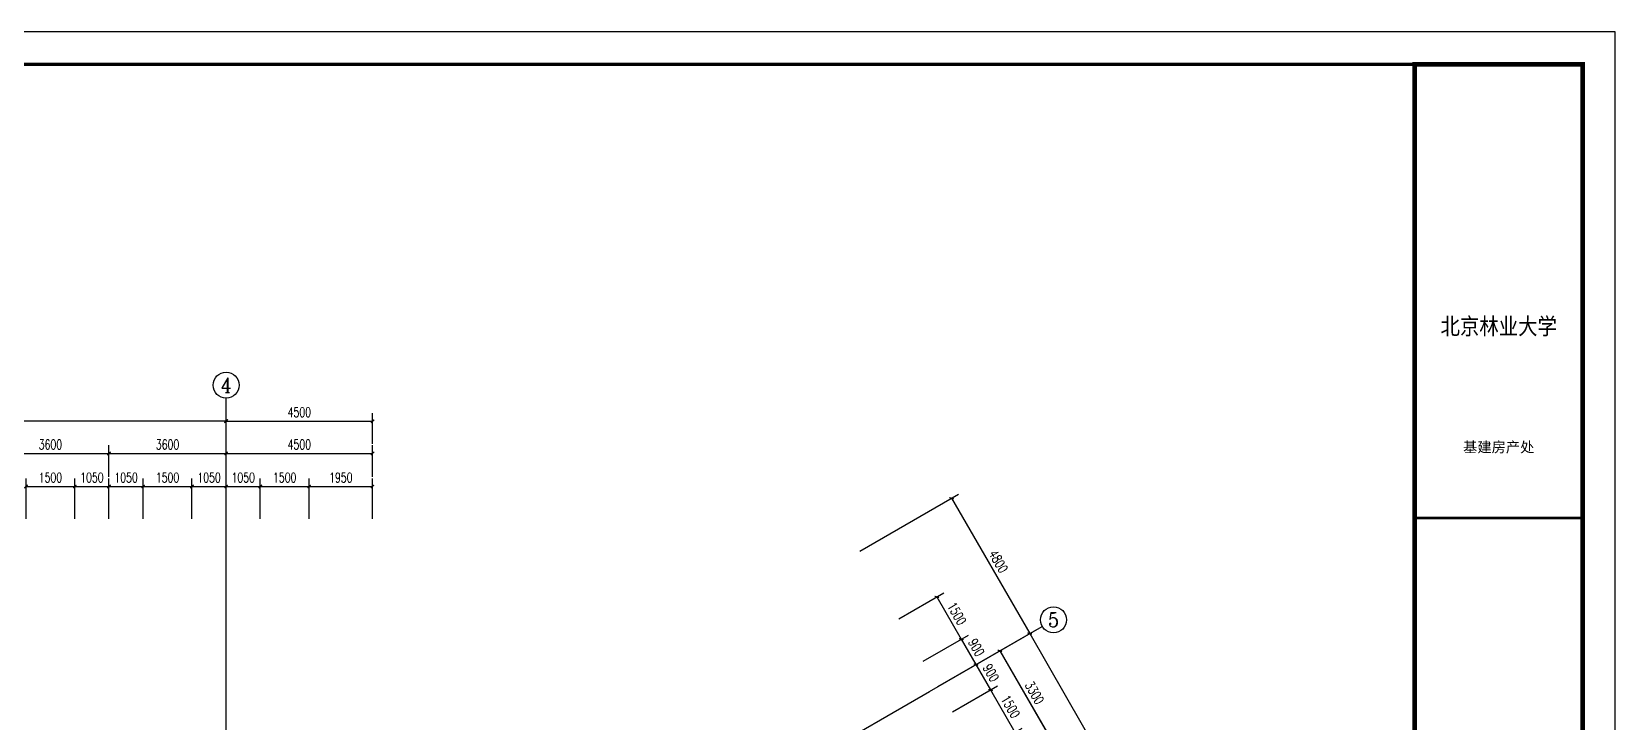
# Model space of a CAD drawing. Extents: x -7327 to 97773, y -14227 to 88173.
# Drawn here: x 49100 to 97773, y 23961 to 45173 of the extents above; entities that cross this region are included whole.
import ezdxf
from ezdxf.enums import TextEntityAlignment as Align

# ---------------------------------------------------------------- set-up
doc = ezdxf.new("R2010")
doc.units = 0
doc.header["$LTSCALE"] = 1000
doc.header["$MEASUREMENT"] = 0
doc.layers.add('AXIS_TEXT', color=7, linetype='Continuous')
doc.layers.add('label', color=7, linetype='Continuous')
doc.styles.add('_TCH_AXIS', font='COMPLEX', dxfattribs={"bigfont": 'GBCBIG'})
doc.styles.add('_TCH_DIM_T3', font='SIMPLEX', dxfattribs={"width": 0.705882, "bigfont": 'GBCBIG'})
doc.styles.add('COMPLEX', font='COMPLEX')
doc.styles.add('TQ-HT', font='simhei.ttf')
doc.styles.add('TQ-HTX', font='simhei.ttf', dxfattribs={"width": 0.85})
doc.dimstyles.new('_TCH_ARCH&&100', dxfattribs={"dimtxt": 297.5, "dimasz": 100, "dimexe": 250, "dimexo": 300, "dimgap": 126.25, "dimtad": 1, "dimdec": 0, "dimzin": 0, "dimdsep": 46, "dimtxsty": '_TCH_DIM_T3', "dimblk": 'ARCHTICK', "dimcen": 0.09, "dimclrt": 7, "dimazin": 2, "dimtfac": 1, "dimtdec": 0, "dimtix": 1, "dimtmove": 2, "dimatfit": 3, "dimfxl": 1, "dimtolj": 1, "dimtzin": 0, "dimarcsym": 0})

# ---------------------------------------------------------------- blocks, each defined once
blk = doc.blocks.new('_ArchTick')
at = {"color": 0, "linetype": 'ByBlock', "const_width": 0.4}
blk.add_lwpolyline([(-0.5, -0.5), (0.5, 0.5)], dxfattribs=at)
blk = doc.blocks.new('*D19')
at = {"layer": 'Defpoints', "color": 0, "transparency": 16777216}
for p in [(77144, 24130), (79322, 23655), (77894, 22831)]:
    blk.add_point(p, dxfattribs=at)
at = {"layer": 'label', "color": 0, "lineweight": -2, "transparency": 16777216}
for p, q in [((77404, 24280), (78789, 25079)), ((78572, 24954), (79322, 23655)), ((78154, 22981), (79539, 23780))]:
    blk.add_line(p, q, dxfattribs=at)
at = {"layer": 'label', "color": 0, "lineweight": -2, "transparency": 16777216, "xscale": 100, "yscale": 100, "zscale": 100}
for p, rotation in [((78572, 24954), 120), ((79322, 23655), 299.9999999999999)]:
    blk.add_blockref('_ArchTick', p, dxfattribs=dict(at, rotation=rotation))
at = {"layer": 'label', "color": 7, "transparency": 16777216, "insert": (79185, 24442), "char_height": 297.5, "attachment_point": 5, "rotation": 300, "style": '_TCH_DIM_T3'}
blk.add_mtext('\\A1;1500', dxfattribs=at)
blk = doc.blocks.new('*D20')
at = {"layer": 'Defpoints', "color": 0, "transparency": 16777216}
for p in [(76694, 24909), (78572, 24954), (77144, 24130)]:
    blk.add_point(p, dxfattribs=at)
at = {"layer": 'label', "color": 0, "lineweight": -2, "transparency": 16777216}
for p, q in [((76954, 25059), (78339, 25858)), ((78122, 25733), (78572, 24954)), ((77404, 24280), (78789, 25079))]:
    blk.add_line(p, q, dxfattribs=at)
at = {"layer": 'label', "color": 0, "lineweight": -2, "transparency": 16777216, "xscale": 100, "yscale": 100, "zscale": 100}
for p, rotation in [((78122, 25733), 120.0000000000001), ((78572, 24954), 300.0000000000002)]:
    blk.add_blockref('_ArchTick', p, dxfattribs=dict(at, rotation=rotation))
at = {"layer": 'label', "color": 7, "transparency": 16777216, "insert": (78585, 25481), "char_height": 297.5, "attachment_point": 5, "rotation": 300, "style": '_TCH_DIM_T3'}
blk.add_mtext('\\A1;900', dxfattribs=at)
blk = doc.blocks.new('*D21')
at = {"layer": 'Defpoints', "color": 0, "transparency": 16777216}
for p in [(76244, 25689), (78122, 25733), (76694, 24909)]:
    blk.add_point(p, dxfattribs=at)
at = {"layer": 'label', "color": 0, "lineweight": -2, "transparency": 16777216}
for p, q in [((76504, 25839), (77889, 26638)), ((77672, 26513), (78122, 25733)), ((76954, 25059), (78339, 25858))]:
    blk.add_line(p, q, dxfattribs=at)
at = {"layer": 'label', "color": 0, "lineweight": -2, "transparency": 16777216, "xscale": 100, "yscale": 100, "zscale": 100}
for p, rotation in [((77672, 26513), 120), ((78122, 25733), 300.0000000000001)]:
    blk.add_blockref('_ArchTick', p, dxfattribs=dict(at, rotation=rotation))
at = {"layer": 'label', "color": 7, "transparency": 16777216, "insert": (78135, 26261), "char_height": 297.5, "attachment_point": 5, "rotation": 300, "style": '_TCH_DIM_T3'}
blk.add_mtext('\\A1;900', dxfattribs=at)
blk = doc.blocks.new('*D22')
at = {"layer": 'Defpoints', "color": 0, "transparency": 16777216}
for p in [(75494, 26988), (77672, 26513), (76244, 25689)]:
    blk.add_point(p, dxfattribs=at)
at = {"layer": 'label', "color": 0, "lineweight": -2, "transparency": 16777216}
for p, q in [((75754, 27138), (77139, 27937)), ((76922, 27812), (77672, 26513)), ((76504, 25839), (77889, 26638))]:
    blk.add_line(p, q, dxfattribs=at)
at = {"layer": 'label', "color": 0, "lineweight": -2, "transparency": 16777216, "xscale": 100, "yscale": 100, "zscale": 100}
for p, rotation in [((76922, 27812), 120), ((77672, 26513), 300.0000000000001)]:
    blk.add_blockref('_ArchTick', p, dxfattribs=dict(at, rotation=rotation))
at = {"layer": 'label', "color": 7, "transparency": 16777216, "insert": (77535, 27300), "char_height": 297.5, "attachment_point": 5, "rotation": 300, "style": '_TCH_DIM_T3'}
blk.add_mtext('\\A1;1500', dxfattribs=at)
blk = doc.blocks.new('*D23')
at = {"layer": 'Defpoints', "color": 0, "transparency": 16777216}
for p in [(78859, 26159), (86449, 15084), (85535, 14557)]:
    blk.add_point(p, dxfattribs=at)
at = {"layer": 'label', "color": 0, "lineweight": -2, "transparency": 16777216}
for p, q in [((79119, 26309), (79991, 26810)), ((79774, 26685), (86449, 15084)), ((85795, 14707), (86666, 15208))]:
    blk.add_line(p, q, dxfattribs=at)
at = {"layer": 'label', "color": 0, "lineweight": -2, "transparency": 16777216, "xscale": 100, "yscale": 100, "zscale": 100}
for p, rotation in [((79774, 26685), 119.9150523722669), ((86449, 15084), 299.9150523722668)]:
    blk.add_blockref('_ArchTick', p, dxfattribs=dict(at, rotation=rotation))
at = {"layer": 'label', "color": 7, "transparency": 16777216, "insert": (83350, 21022), "char_height": 297.5, "attachment_point": 5, "rotation": 299.9151, "style": '_TCH_DIM_T3'}
blk.add_mtext('\\A1;13385', dxfattribs=at)
blk = doc.blocks.new('*D25')
at = {"layer": 'Defpoints', "color": 0, "transparency": 16777216}
for p in [(74294, 29066), (79773, 26687), (76694, 24909)]:
    blk.add_point(p, dxfattribs=at)
at = {"layer": 'label', "color": 0, "lineweight": -2, "transparency": 16777216}
for p, q in [((74554, 29216), (77590, 30969)), ((77373, 30844), (79773, 26687)), ((76954, 25059), (79990, 26812))]:
    blk.add_line(p, q, dxfattribs=at)
at = {"layer": 'label', "color": 0, "lineweight": -2, "transparency": 16777216, "xscale": 100, "yscale": 100, "zscale": 100}
for p, rotation in [((77373, 30844), 120), ((79773, 26687), 300.0000000000001)]:
    blk.add_blockref('_ArchTick', p, dxfattribs=dict(at, rotation=rotation))
at = {"layer": 'label', "color": 7, "transparency": 16777216, "insert": (78811, 28903), "char_height": 297.5, "attachment_point": 5, "rotation": 300, "style": '_TCH_DIM_T3'}
blk.add_mtext('\\A1;4800', dxfattribs=at)
blk = doc.blocks.new('*D26')
at = {"layer": 'Defpoints', "color": 0, "transparency": 16777216}
for p in [(76694, 24909), (85459, 14728), (83294, 13478)]:
    blk.add_point(p, dxfattribs=at)
at = {"layer": 'label', "color": 0, "lineweight": -2, "transparency": 16777216}
for p, q in [((76954, 25059), (79076, 26284)), ((78859, 26159), (85459, 14728)), ((83554, 13628), (85676, 14853))]:
    blk.add_line(p, q, dxfattribs=at)
at = {"layer": 'label', "color": 0, "lineweight": -2, "transparency": 16777216, "xscale": 100, "yscale": 100, "zscale": 100}
for p, rotation in [((78859, 26159), 120), ((85459, 14728), 300.0000000000001)]:
    blk.add_blockref('_ArchTick', p, dxfattribs=dict(at, rotation=rotation))
at = {"layer": 'label', "color": 7, "transparency": 16777216, "insert": (82398, 20581), "char_height": 297.5, "attachment_point": 5, "rotation": 300, "style": '_TCH_DIM_T3'}
blk.add_mtext('\\A1;13200', dxfattribs=at)
blk = doc.blocks.new('*D99')
at = {"layer": 'Defpoints', "color": 0, "transparency": 16777216}
for p in [(76694, 24909), (80509, 23301), (78344, 22051)]:
    blk.add_point(p, dxfattribs=at)
at = {"layer": 'label', "color": 0, "lineweight": -2, "transparency": 16777216}
for p, q in [((76954, 25059), (79076, 26284)), ((78859, 26159), (80509, 23301)), ((78604, 22201), (80726, 23426))]:
    blk.add_line(p, q, dxfattribs=at)
at = {"layer": 'label', "color": 0, "lineweight": -2, "transparency": 16777216, "xscale": 100, "yscale": 100, "zscale": 100}
for p, rotation in [((78859, 26159), 120), ((80509, 23301), 299.9999999999999)]:
    blk.add_blockref('_ArchTick', p, dxfattribs=dict(at, rotation=rotation))
at = {"layer": 'label', "color": 7, "transparency": 16777216, "insert": (79923, 24868), "char_height": 297.5, "attachment_point": 5, "rotation": 300, "style": '_TCH_DIM_T3'}
blk.add_mtext('\\A1;3300', dxfattribs=at)
blk = doc.blocks.new('*D110')
at = {"layer": 'Defpoints', "color": 0, "transparency": 16777216}
for p in [(59577, 33209), (55077, 32219), (59577, 32219)]:
    blk.add_point(p, dxfattribs=at)
at = {"layer": 'label', "color": 0, "lineweight": -2, "transparency": 16777216}
for p, q in [((55077, 32519), (55077, 33459)), ((55077, 33209), (59577, 33209)), ((59577, 32519), (59577, 33459))]:
    blk.add_line(p, q, dxfattribs=at)
at = {"layer": 'label', "color": 0, "lineweight": -2, "transparency": 16777216, "xscale": 100, "yscale": 100, "zscale": 100, "rotation": 180}
blk.add_blockref('_ArchTick', (55077, 33209), dxfattribs=at)
at = {"layer": 'label', "color": 0, "lineweight": -2, "transparency": 16777216, "xscale": 100, "yscale": 100, "zscale": 100}
blk.add_blockref('_ArchTick', (59577, 33209), dxfattribs=at)
at = {"layer": 'label', "color": 7, "transparency": 16777216, "insert": (57327, 33484), "char_height": 297.5, "attachment_point": 5, "style": '_TCH_DIM_T3'}
blk.add_mtext('\\A1;4500', dxfattribs=at)
blk = doc.blocks.new('*D116')
at = {"layer": 'Defpoints', "color": 0, "transparency": 16777216}
for p in [(51477, 32219), (47877, 31204), (51477, 31204)]:
    blk.add_point(p, dxfattribs=at)
at = {"layer": 'label', "color": 0, "lineweight": -2, "transparency": 16777216}
for p, q in [((47877, 31504), (47877, 32469)), ((47877, 32219), (51477, 32219)), ((51477, 31504), (51477, 32469))]:
    blk.add_line(p, q, dxfattribs=at)
at = {"layer": 'label', "color": 0, "lineweight": -2, "transparency": 16777216, "xscale": 100, "yscale": 100, "zscale": 100, "rotation": 180}
blk.add_blockref('_ArchTick', (47877, 32219), dxfattribs=at)
at = {"layer": 'label', "color": 0, "lineweight": -2, "transparency": 16777216, "xscale": 100, "yscale": 100, "zscale": 100}
blk.add_blockref('_ArchTick', (51477, 32219), dxfattribs=at)
at = {"layer": 'label', "color": 7, "transparency": 16777216, "insert": (49677, 32494), "char_height": 297.5, "attachment_point": 5, "style": '_TCH_DIM_T3'}
blk.add_mtext('\\A1;3600', dxfattribs=at)
blk = doc.blocks.new('*D117')
at = {"layer": 'Defpoints', "color": 0, "transparency": 16777216}
for p in [(55077, 32219), (51477, 31204), (55077, 31204)]:
    blk.add_point(p, dxfattribs=at)
at = {"layer": 'label', "color": 0, "lineweight": -2, "transparency": 16777216}
for p, q in [((51477, 31504), (51477, 32469)), ((51477, 32219), (55077, 32219)), ((55077, 31504), (55077, 32469))]:
    blk.add_line(p, q, dxfattribs=at)
at = {"layer": 'label', "color": 0, "lineweight": -2, "transparency": 16777216, "xscale": 100, "yscale": 100, "zscale": 100, "rotation": 180}
blk.add_blockref('_ArchTick', (51477, 32219), dxfattribs=at)
at = {"layer": 'label', "color": 0, "lineweight": -2, "transparency": 16777216, "xscale": 100, "yscale": 100, "zscale": 100}
blk.add_blockref('_ArchTick', (55077, 32219), dxfattribs=at)
at = {"layer": 'label', "color": 7, "transparency": 16777216, "insert": (53277, 32494), "char_height": 297.5, "attachment_point": 5, "style": '_TCH_DIM_T3'}
blk.add_mtext('\\A1;3600', dxfattribs=at)
blk = doc.blocks.new('*D118')
at = {"layer": 'Defpoints', "color": 0, "transparency": 16777216}
for p in [(59577, 32219), (55077, 31204), (59577, 31204)]:
    blk.add_point(p, dxfattribs=at)
at = {"layer": 'label', "color": 0, "lineweight": -2, "transparency": 16777216}
for p, q in [((55077, 31504), (55077, 32469)), ((55077, 32219), (59577, 32219)), ((59577, 31504), (59577, 32469))]:
    blk.add_line(p, q, dxfattribs=at)
at = {"layer": 'label', "color": 0, "lineweight": -2, "transparency": 16777216, "xscale": 100, "yscale": 100, "zscale": 100, "rotation": 180}
blk.add_blockref('_ArchTick', (55077, 32219), dxfattribs=at)
at = {"layer": 'label', "color": 0, "lineweight": -2, "transparency": 16777216, "xscale": 100, "yscale": 100, "zscale": 100}
blk.add_blockref('_ArchTick', (59577, 32219), dxfattribs=at)
at = {"layer": 'label', "color": 7, "transparency": 16777216, "insert": (57327, 32494), "char_height": 297.5, "attachment_point": 5, "style": '_TCH_DIM_T3'}
blk.add_mtext('\\A1;4500', dxfattribs=at)
blk = doc.blocks.new('*D135')
at = {"layer": 'Defpoints', "color": 0, "transparency": 16777216}
for p in [(50427, 31204), (48927, 29916), (50427, 29916)]:
    blk.add_point(p, dxfattribs=at)
at = {"layer": 'label', "color": 0, "lineweight": -2, "transparency": 16777216}
for p, q in [((48927, 30216), (48927, 31454)), ((48927, 31204), (50427, 31204)), ((50427, 30216), (50427, 31454))]:
    blk.add_line(p, q, dxfattribs=at)
at = {"layer": 'label', "color": 0, "lineweight": -2, "transparency": 16777216, "xscale": 100, "yscale": 100, "zscale": 100, "rotation": 180}
blk.add_blockref('_ArchTick', (48927, 31204), dxfattribs=at)
at = {"layer": 'label', "color": 0, "lineweight": -2, "transparency": 16777216, "xscale": 100, "yscale": 100, "zscale": 100}
blk.add_blockref('_ArchTick', (50427, 31204), dxfattribs=at)
at = {"layer": 'label', "color": 7, "transparency": 16777216, "insert": (49677, 31479), "char_height": 297.5, "attachment_point": 5, "style": '_TCH_DIM_T3'}
blk.add_mtext('\\A1;1500', dxfattribs=at)
blk = doc.blocks.new('*D136')
at = {"layer": 'Defpoints', "color": 0, "transparency": 16777216}
for p in [(51477, 31204), (50427, 29916), (51477, 29916)]:
    blk.add_point(p, dxfattribs=at)
at = {"layer": 'label', "color": 0, "lineweight": -2, "transparency": 16777216}
for p, q in [((50427, 30216), (50427, 31454)), ((50427, 31204), (51477, 31204)), ((51477, 30216), (51477, 31454))]:
    blk.add_line(p, q, dxfattribs=at)
at = {"layer": 'label', "color": 0, "lineweight": -2, "transparency": 16777216, "xscale": 100, "yscale": 100, "zscale": 100, "rotation": 180}
blk.add_blockref('_ArchTick', (50427, 31204), dxfattribs=at)
at = {"layer": 'label', "color": 0, "lineweight": -2, "transparency": 16777216, "xscale": 100, "yscale": 100, "zscale": 100}
blk.add_blockref('_ArchTick', (51477, 31204), dxfattribs=at)
at = {"layer": 'label', "color": 7, "transparency": 16777216, "insert": (50952, 31479), "char_height": 297.5, "attachment_point": 5, "style": '_TCH_DIM_T3'}
blk.add_mtext('\\A1;1050', dxfattribs=at)
blk = doc.blocks.new('*D137')
at = {"layer": 'Defpoints', "color": 0, "transparency": 16777216}
for p in [(52527, 31204), (51477, 29916), (52527, 29916)]:
    blk.add_point(p, dxfattribs=at)
at = {"layer": 'label', "color": 0, "lineweight": -2, "transparency": 16777216}
for p, q in [((51477, 30216), (51477, 31454)), ((51477, 31204), (52527, 31204)), ((52527, 30216), (52527, 31454))]:
    blk.add_line(p, q, dxfattribs=at)
at = {"layer": 'label', "color": 0, "lineweight": -2, "transparency": 16777216, "xscale": 100, "yscale": 100, "zscale": 100, "rotation": 180}
blk.add_blockref('_ArchTick', (51477, 31204), dxfattribs=at)
at = {"layer": 'label', "color": 0, "lineweight": -2, "transparency": 16777216, "xscale": 100, "yscale": 100, "zscale": 100}
blk.add_blockref('_ArchTick', (52527, 31204), dxfattribs=at)
at = {"layer": 'label', "color": 7, "transparency": 16777216, "insert": (52002, 31479), "char_height": 297.5, "attachment_point": 5, "style": '_TCH_DIM_T3'}
blk.add_mtext('\\A1;1050', dxfattribs=at)
blk = doc.blocks.new('*D138')
at = {"layer": 'Defpoints', "color": 0, "transparency": 16777216}
for p in [(54027, 31204), (52527, 29916), (54027, 29916)]:
    blk.add_point(p, dxfattribs=at)
at = {"layer": 'label', "color": 0, "lineweight": -2, "transparency": 16777216}
for p, q in [((52527, 30216), (52527, 31454)), ((52527, 31204), (54027, 31204)), ((54027, 30216), (54027, 31454))]:
    blk.add_line(p, q, dxfattribs=at)
at = {"layer": 'label', "color": 0, "lineweight": -2, "transparency": 16777216, "xscale": 100, "yscale": 100, "zscale": 100, "rotation": 180}
blk.add_blockref('_ArchTick', (52527, 31204), dxfattribs=at)
at = {"layer": 'label', "color": 0, "lineweight": -2, "transparency": 16777216, "xscale": 100, "yscale": 100, "zscale": 100}
blk.add_blockref('_ArchTick', (54027, 31204), dxfattribs=at)
at = {"layer": 'label', "color": 7, "transparency": 16777216, "insert": (53277, 31479), "char_height": 297.5, "attachment_point": 5, "style": '_TCH_DIM_T3'}
blk.add_mtext('\\A1;1500', dxfattribs=at)
blk = doc.blocks.new('*D139')
at = {"layer": 'Defpoints', "color": 0, "transparency": 16777216}
for p in [(55077, 31204), (54027, 29916), (55077, 29916)]:
    blk.add_point(p, dxfattribs=at)
at = {"layer": 'label', "color": 0, "lineweight": -2, "transparency": 16777216}
for p, q in [((54027, 30216), (54027, 31454)), ((54027, 31204), (55077, 31204)), ((55077, 30216), (55077, 31454))]:
    blk.add_line(p, q, dxfattribs=at)
at = {"layer": 'label', "color": 0, "lineweight": -2, "transparency": 16777216, "xscale": 100, "yscale": 100, "zscale": 100, "rotation": 180}
blk.add_blockref('_ArchTick', (54027, 31204), dxfattribs=at)
at = {"layer": 'label', "color": 0, "lineweight": -2, "transparency": 16777216, "xscale": 100, "yscale": 100, "zscale": 100}
blk.add_blockref('_ArchTick', (55077, 31204), dxfattribs=at)
at = {"layer": 'label', "color": 7, "transparency": 16777216, "insert": (54552, 31479), "char_height": 297.5, "attachment_point": 5, "style": '_TCH_DIM_T3'}
blk.add_mtext('\\A1;1050', dxfattribs=at)
blk = doc.blocks.new('*D140')
at = {"layer": 'Defpoints', "color": 0, "transparency": 16777216}
for p in [(56127, 31204), (55077, 29916), (56127, 29916)]:
    blk.add_point(p, dxfattribs=at)
at = {"layer": 'label', "color": 0, "lineweight": -2, "transparency": 16777216}
for p, q in [((55077, 30216), (55077, 31454)), ((55077, 31204), (56127, 31204)), ((56127, 30216), (56127, 31454))]:
    blk.add_line(p, q, dxfattribs=at)
at = {"layer": 'label', "color": 0, "lineweight": -2, "transparency": 16777216, "xscale": 100, "yscale": 100, "zscale": 100, "rotation": 180}
blk.add_blockref('_ArchTick', (55077, 31204), dxfattribs=at)
at = {"layer": 'label', "color": 0, "lineweight": -2, "transparency": 16777216, "xscale": 100, "yscale": 100, "zscale": 100}
blk.add_blockref('_ArchTick', (56127, 31204), dxfattribs=at)
at = {"layer": 'label', "color": 7, "transparency": 16777216, "insert": (55602, 31479), "char_height": 297.5, "attachment_point": 5, "style": '_TCH_DIM_T3'}
blk.add_mtext('\\A1;1050', dxfattribs=at)
blk = doc.blocks.new('*D141')
at = {"layer": 'Defpoints', "color": 0, "transparency": 16777216}
for p in [(57627, 31204), (56127, 29916), (57627, 29916)]:
    blk.add_point(p, dxfattribs=at)
at = {"layer": 'label', "color": 0, "lineweight": -2, "transparency": 16777216}
for p, q in [((56127, 30216), (56127, 31454)), ((56127, 31204), (57627, 31204)), ((57627, 30216), (57627, 31454))]:
    blk.add_line(p, q, dxfattribs=at)
at = {"layer": 'label', "color": 0, "lineweight": -2, "transparency": 16777216, "xscale": 100, "yscale": 100, "zscale": 100, "rotation": 180}
blk.add_blockref('_ArchTick', (56127, 31204), dxfattribs=at)
at = {"layer": 'label', "color": 0, "lineweight": -2, "transparency": 16777216, "xscale": 100, "yscale": 100, "zscale": 100}
blk.add_blockref('_ArchTick', (57627, 31204), dxfattribs=at)
at = {"layer": 'label', "color": 7, "transparency": 16777216, "insert": (56877, 31479), "char_height": 297.5, "attachment_point": 5, "style": '_TCH_DIM_T3'}
blk.add_mtext('\\A1;1500', dxfattribs=at)
blk = doc.blocks.new('*D142')
at = {"layer": 'Defpoints', "color": 0, "transparency": 16777216}
for p in [(59577, 31204), (57627, 29916), (59577, 29916)]:
    blk.add_point(p, dxfattribs=at)
at = {"layer": 'label', "color": 0, "lineweight": -2, "transparency": 16777216}
for p, q in [((57627, 30216), (57627, 31454)), ((57627, 31204), (59577, 31204)), ((59577, 30216), (59577, 31454))]:
    blk.add_line(p, q, dxfattribs=at)
at = {"layer": 'label', "color": 0, "lineweight": -2, "transparency": 16777216, "xscale": 100, "yscale": 100, "zscale": 100, "rotation": 180}
blk.add_blockref('_ArchTick', (57627, 31204), dxfattribs=at)
at = {"layer": 'label', "color": 0, "lineweight": -2, "transparency": 16777216, "xscale": 100, "yscale": 100, "zscale": 100}
blk.add_blockref('_ArchTick', (59577, 31204), dxfattribs=at)
at = {"layer": 'label', "color": 7, "transparency": 16777216, "insert": (58602, 31479), "char_height": 297.5, "attachment_point": 5, "style": '_TCH_DIM_T3'}
blk.add_mtext('\\A1;1950', dxfattribs=at)
blk = doc.blocks.new('*D146')
at = {"layer": 'Defpoints', "color": 0, "transparency": 16777216}
for p in [(55077, 33216), (29877, 29916), (55077, 29916)]:
    blk.add_point(p, dxfattribs=at)
at = {"layer": 'label', "color": 0, "lineweight": -2, "transparency": 16777216}
for p, q in [((29877, 30216), (29877, 33466)), ((29877, 33216), (55077, 33216)), ((55077, 30216), (55077, 33466))]:
    blk.add_line(p, q, dxfattribs=at)
at = {"layer": 'label', "color": 0, "lineweight": -2, "transparency": 16777216, "xscale": 100, "yscale": 100, "zscale": 100, "rotation": 180}
blk.add_blockref('_ArchTick', (29877, 33216), dxfattribs=at)
at = {"layer": 'label', "color": 0, "lineweight": -2, "transparency": 16777216, "xscale": 100, "yscale": 100, "zscale": 100}
blk.add_blockref('_ArchTick', (55077, 33216), dxfattribs=at)
at = {"layer": 'label', "color": 7, "transparency": 16777216, "insert": (42477, 33491), "char_height": 297.5, "attachment_point": 5, "style": '_TCH_DIM_T3'}
blk.add_mtext('\\A1;25200', dxfattribs=at)
blk = doc.blocks.new('_AXISO')
blk.add_circle((0, 0), 0.5)
at = {"layer": 'AXIS_TEXT', "style": 'COMPLEX', "width": 1.041667}
blk.add_attdef('A', text='', height=0.56, dxfattribs=at).set_placement((-0.25, -0.28), (0.25, -0.28), align=Align.FIT)

msp = doc.modelspace()

# ---------------------------------------------------------------- linework, layer by layer
at = {"color": 4}
msp.add_lwpolyline([(-7327.5, -14226.9), (97772.5, -14226.9), (97772.5, 45173.1), (-7327.5, 45173.1)], close=True, dxfattribs=at)
at = {"color": 4, "const_width": 100}
msp.add_lwpolyline([(-4827.5, -13226.9), (96772.5, -13226.9), (96772.5, 44173.1), (-4827.5, 44173.1)], close=True, dxfattribs=at)
at = {"const_width": 143.5}
msp.add_lwpolyline([(96772.5, 44173.1), (91606.5, 44173.1), (91606.5, -13226.9), (96772.5, -13226.9)], close=True, dxfattribs=at)
at = {"const_width": 86.1}
msp.add_lwpolyline([(91606.5, 30234.9), (96772.5, 30234.9)], dxfattribs=at)
at = {"layer": 'label'}
for p, q in [((55076.9, 29916.5), (55076.9, 33916.5)), ((55076.9, 2916.5), (55076.9, 29916.5)), ((76694.3, 24909.1), (80158.4, 26909.1)), ((51698.4, 10477.7), (76694.3, 24909.1))]:
    msp.add_line(p, q, dxfattribs=at)

# ---------------------------------------------------------------- block references
ref = msp.add_blockref('_AXISO', (55076.9, 34316.5), dxfattribs=dict(at, xscale=800, yscale=800, zscale=800))
ref.add_attrib('A', '4', dxfattribs={"height": 450.2, "style": '_TCH_AXIS', "width": 0.971098}).set_placement((54910.3, 34091.4), (55243.4, 34091.4), align=Align.FIT)
ref = msp.add_blockref('_AXISO', (80504.8, 27109.1), dxfattribs=dict(at, xscale=800, yscale=800, zscale=800))
ref.add_attrib('A', '5', dxfattribs={"height": 450.2, "style": '_TCH_AXIS', "width": 1.109827}).set_placement((80338.3, 26884), (80671.4, 26884), align=Align.FIT)

# ---------------------------------------------------------------- texts
at = {"color": 140, "style": 'TQ-HTX', "width": 0.85}
msp.add_text('北京林业大学', height=514.42, dxfattribs=at).set_placement((94189.5, 36128.1), align=Align.MIDDLE_CENTER)
at = {"color": 140, "style": 'TQ-HT'}
msp.add_text('基建房产处', height=321.51, dxfattribs=at).set_placement((94189.5, 32413.6), align=Align.MIDDLE_CENTER)

# ---------------------------------------------------------------- dimensions: what is measured, and where the dimension line sits
at = {"layer": 'label'}
for p1, p2, distance, picture, middle in [((29876.9, 29916.5), (55076.9, 29916.5), 3300, '*D146', (42476.9, 33491.5)), ((55076.9, 32218.9), (59576.9, 32218.9), 989.7, '*D110', (57326.9, 33483.6)), ((47876.9, 31204.3), (51476.9, 31204.3), 1014.5, '*D116', (49676.9, 32493.9)), ((51476.9, 31204.3), (55076.9, 31204.3), 1014.5, '*D117', (53276.9, 32493.9)), ((55076.9, 31204.3), (59576.9, 31204.3), 1014.5, '*D118', (57326.9, 32493.9)), ((48926.9, 29916.5), (50426.9, 29916.5), 1287.9, '*D135', (49676.9, 31479.3)), ((50426.9, 29916.5), (51476.9, 29916.5), 1287.9, '*D136', (50951.9, 31479.3)), ((51476.9, 29916.5), (52526.9, 29916.5), 1287.9, '*D137', (52001.9, 31479.3)), ((52526.9, 29916.5), (54026.9, 29916.5), 1287.9, '*D138', (53276.9, 31479.3)), ((54026.9, 29916.5), (55076.9, 29916.5), 1287.9, '*D139', (54551.9, 31479.3)), ((55076.9, 29916.5), (56126.9, 29916.5), 1287.9, '*D140', (55601.9, 31479.3)), ((56126.9, 29916.5), (57626.9, 29916.5), 1287.9, '*D141', (56876.9, 31479.3)), ((57626.9, 29916.5), (59576.9, 29916.5), 1287.9, '*D142', (58601.9, 31479.3)), ((74294.3, 29066), (76694.3, 24909.1), 3555, '*D25', (78811.2, 28902.6)), ((75494.3, 26987.5), (76244.3, 25688.5), 1648.7, '*D22', (77535.3, 27299.9)), ((78859.4, 26159.1), (85534.7, 14557.4), 1055, '*D23', (83349.9, 21021.5)), ((76244.3, 25688.5), (76694.3, 24909.1), 1648.7, '*D21', (78135.3, 26260.7)), ((76694.3, 24909.1), (83294.3, 13477.5), 2500, '*D26', (82397.5, 20580.8)), ((76694.3, 24909.1), (78344.3, 22051.2), 2500, '*D99', (79922.5, 24867.6)), ((76694.3, 24909.1), (77144.3, 24129.7), 1648.7, '*D20', (78585.3, 25481.2)), ((77144.3, 24129.7), (77894.3, 22830.6), 1648.7, '*D19', (79185.3, 24442))]:
    dim = msp.add_aligned_dim(p1=p1, p2=p2, distance=distance, dimstyle='_TCH_ARCH&&100', dxfattribs=at)
    dim.commit()
    dim.dimension.update_dxf_attribs({"geometry": picture, "text_midpoint": middle})

doc.saveas('drawing.dxf')
